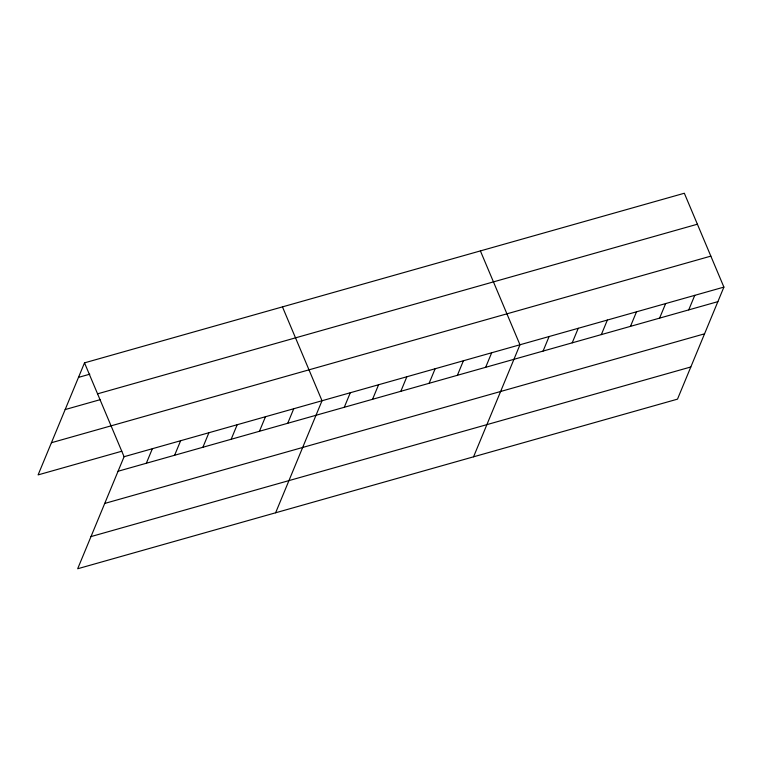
<?xml version="1.0" encoding="UTF-8"?>
<svg xmlns="http://www.w3.org/2000/svg" width="762" height="762" viewBox="0 0 762 762"><rect width="100%" height="100%" fill="white"/><g stroke="black" fill="none" stroke-linecap="round" stroke-linejoin="round"><path stroke-width="1.14" d="M84.506 362.855L124.082 456.714L77.667 568.757L677.494 399.145L723.9 287.103L684.333 193.243L84.506 362.855L38.1 474.897L121.796 451.228M146.333 463.258L152.362 448.713M174.612 455.266L180.632 440.722M202.892 447.265L208.912 432.73M231.172 439.274L237.192 424.729M259.442 431.273L265.471 416.738M287.722 423.281L293.741 408.737M275.615 512.788L322.021 400.745L282.454 306.876M344.272 407.289L350.301 392.744M372.551 399.288L378.581 384.753M400.831 391.297L406.851 376.752M429.111 383.296L435.131 368.76M457.381 375.304L463.41 360.759M485.661 367.303L491.681 352.768M473.554 456.819L519.96 344.767L480.393 250.908M543.077 351.072L549.097 336.537M572.205 342.833L578.234 328.298M601.342 334.594L607.362 320.059M630.479 326.355L636.499 311.82M659.606 318.125L665.636 303.581M688.743 309.886L694.763 295.342M78.486 377.39L89.802 374.19M97.565 393.83L697.392 224.219M65.161 409.565L100.222 399.65M51.425 442.722L710.841 256.127M124.082 456.714L723.9 287.103M118.062 471.249L717.88 301.647M104.727 503.434L704.545 333.823M91.002 536.581L690.82 366.97"/></g></svg>
